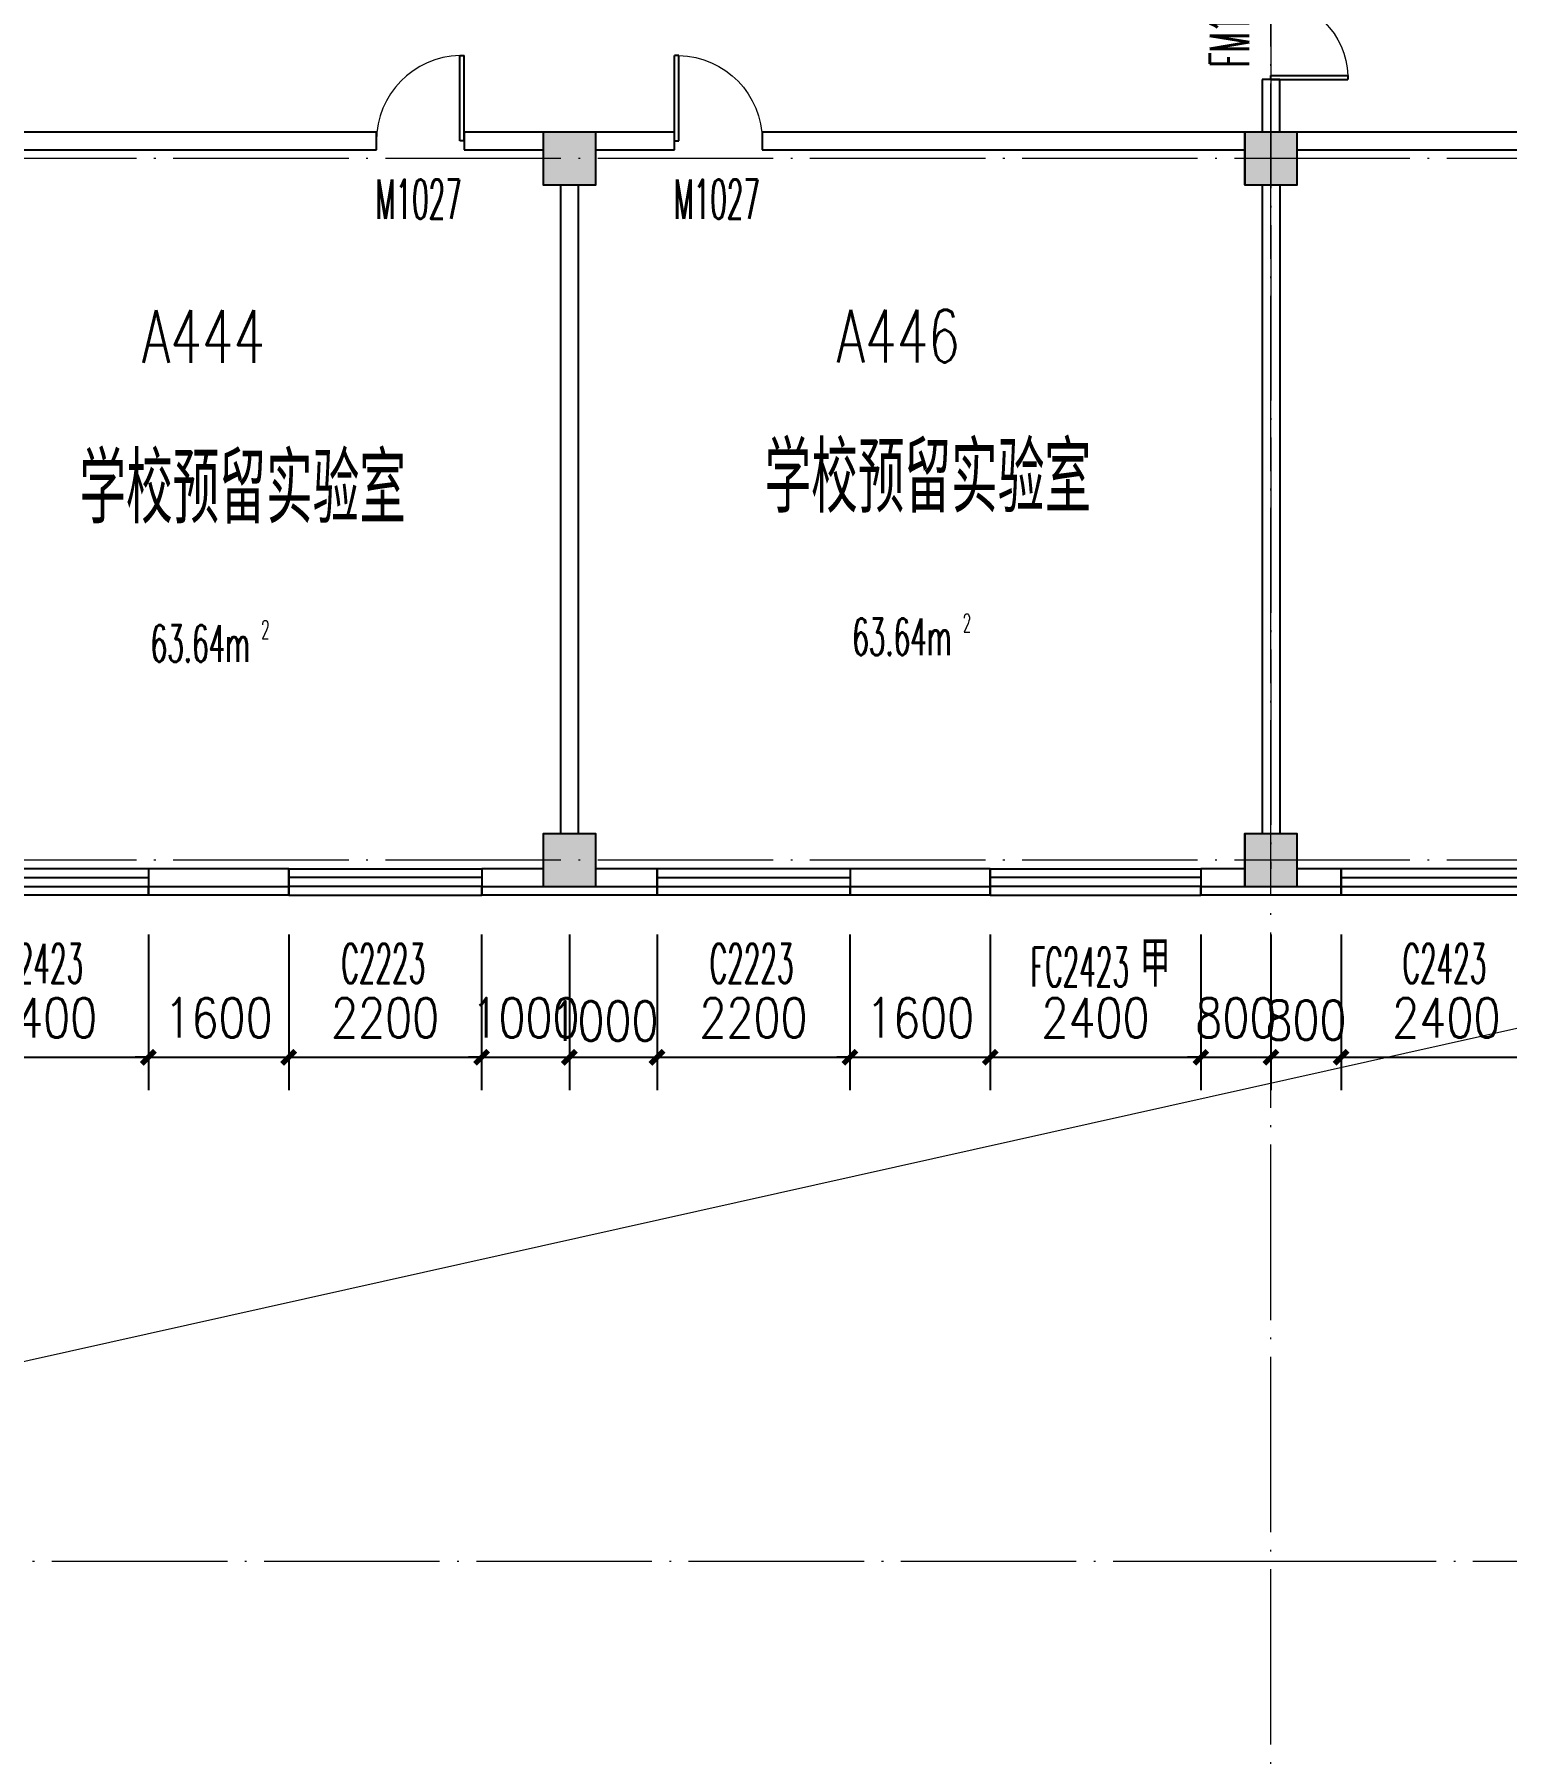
# Model space of a CAD drawing. Extents: x 1417642 to 3570900, y 124798 to 1191112.
# Drawn here: x 1487310 to 1504097, y 333017 to 352632 of the extents above; entities that cross this region are included whole.
import ezdxf

# ---------------------------------------------------------------- set-up
doc = ezdxf.new("R2010")
doc.units = 0
doc.header["$LTSCALE"] = 1000
doc.header["$MEASUREMENT"] = 0
doc.linetypes.add('DOTE', pattern=[2.42, 2, -0.2, 0.02, -0.2])
doc.layers.get('0').update_dxf_attribs({"linetype": 'CONTINUOUS'})
doc.layers.get('Defpoints').update_dxf_attribs({"linetype": 'CONTINUOUS'})
for name, color, linetype in [('colu', 2, 'CONTINUOUS'), ('COLUMN', 9, 'CONTINUOUS'), ('DOTE', 1, 'DOTE'), ('PUB_DIM', 3, 'CONTINUOUS'), ('PUB_HATCH', 8, 'CONTINUOUS'), ('PUB_TEXT', 40, 'CONTINUOUS'), ('SPACE', 7, 'CONTINUOUS'), ('STAIR', 2, 'CONTINUOUS'), ('SURFACE', 6, 'CONTINUOUS'), ('tiaozheng', 20, 'CONTINUOUS'), ('WALL', 4, 'CONTINUOUS'), ('WINDOW', 2, 'CONTINUOUS'), ('WINDOW_TEXT', 7, 'CONTINUOUS'), ('填充', 252, 'CONTINUOUS'), ('柱填充', 8, 'CONTINUOUS')]:
    doc.layers.add(name, color=color, linetype=linetype)
doc.styles.add('_TCH_SPACE', font='ROMANS', dxfattribs={"width": 0.7, "height": 5, "bigfont": 'Z'})
doc.styles.add('_TCH_WINDOW', font='ROMANS.shx', dxfattribs={"width": 0.7, "height": 400, "bigfont": 'Z.shx'})
doc.styles.add('DIM_FONT', font='SIMPLEX.shx', dxfattribs={"width": 0.8})
doc.styles.add('Z', font='ROMANS', dxfattribs={"width": 0.7, "bigfont": 'Z'})
doc.dimstyles.new('DIMN150', dxfattribs={"dimscale": 1.5, "dimtxt": 300, "dimasz": 100, "dimexe": 250, "dimexo": 300, "dimgap": 150, "dimtad": 1, "dimdec": 0, "dimzin": 0, "dimdsep": 46, "dimtxsty": 'DIM_FONT', "dimblk": 'ARCHTICK', "dimcen": 0.09, "dimdle": 1.5, "dimclrt": 7, "dimazin": 2, "dimtfac": 1, "dimtdec": 0, "dimtix": 1, "dimtmove": 2, "dimatfit": 3, "dimldrblk": 'ARCHTICK', "dimfxl": 1, "dimtolj": 1, "dimtzin": 0, "dimarcsym": 0})

# ---------------------------------------------------------------- blocks, each defined once
blk = doc.blocks.new('896')
at = {"layer": '柱填充'}
h = blk.add_hatch(color=256, dxfattribs=at)
h.paths.add_polyline_path([(1580873, 568265), (1580873, 568965), (1580273, 568965), (1580273, 568265)])
h.paths.add_polyline_path([(1572873, 568265), (1572873, 568965), (1572273, 568965), (1572273, 568265)])
h.paths.add_polyline_path([(1564873, 568265), (1564873, 568965), (1564273, 568965), (1564273, 568265)])
h.paths.add_polyline_path([(1556873, 568265), (1556873, 568965), (1556273, 568965), (1556273, 568265)])
h.paths.add_polyline_path([(1546873, 568265), (1546873, 568965), (1546273, 568965), (1546273, 568265)])
h.paths.add_polyline_path([(1536873, 568265), (1536873, 568965), (1536273, 568965), (1536273, 568265)])
h.paths.add_polyline_path([(1533273, 568265), (1533273, 568965), (1532673, 568965), (1532673, 568265)])
h.paths.add_polyline_path([(1523273, 568365), (1523273, 568965), (1522673, 568965), (1522673, 568365)])
h.paths.add_polyline_path([(1590123, 558965), (1589423, 558965), (1589423, 558365), (1590123, 558365)])
h.paths.add_polyline_path([(1580923, 558365), (1580923, 559065), (1580223, 559065), (1580223, 558365)])
h.paths.add_polyline_path([(1572923, 558365), (1572923, 559065), (1572223, 559065), (1572223, 558365)])
h.paths.add_polyline_path([(1564923, 558365), (1564923, 559065), (1564223, 559065), (1564223, 558365)])
h.paths.add_polyline_path([(1556923, 558365), (1556923, 559065), (1556223, 559065), (1556223, 558365)])
h.paths.add_polyline_path([(1546923, 558365), (1546923, 559065), (1546223, 559065), (1546223, 558365)])
h.paths.add_polyline_path([(1536873, 558365), (1536873, 558965), (1536273, 558965), (1536273, 558365)])
h.paths.add_polyline_path([(1533273, 558365), (1533273, 558965), (1532673, 558965), (1532673, 558365)])
h.paths.add_polyline_path([(1523372, 558965), (1522672, 558965), (1522672, 558365), (1523372, 558365)])
h.paths.add_polyline_path([(1590123, 554765), (1590123, 555365), (1589523, 555365), (1589523, 554765)])
h.paths.add_polyline_path([(1580873, 554765), (1580873, 555365), (1580273, 555365), (1580273, 554765)])
h.paths.add_polyline_path([(1572873, 554765), (1572873, 555365), (1572273, 555365), (1572273, 554765)])
h.paths.add_polyline_path([(1564873, 554765), (1564873, 555365), (1564273, 555365), (1564273, 554765)])
h.paths.add_polyline_path([(1556873, 554765), (1556873, 555365), (1556273, 555365), (1556273, 554765)])
h.paths.add_polyline_path([(1546873, 554765), (1546873, 555365), (1546273, 555365), (1546273, 554765)])
h.paths.add_polyline_path([(1536873, 554765), (1536873, 555365), (1536273, 555365), (1536273, 554765)])
h.paths.add_polyline_path([(1533273, 554765), (1533273, 555365), (1532673, 555365), (1532673, 554765)])
h.paths.add_polyline_path([(1523372, 555365), (1522672, 555365), (1522672, 554765), (1523372, 554765)])
h.paths.add_polyline_path([(1590123, 546765), (1590123, 547365), (1589523, 547365), (1589523, 546765)])
h.paths.add_polyline_path([(1580873, 546765), (1580873, 547365), (1580273, 547365), (1580273, 546765)])
h.paths.add_polyline_path([(1572873, 546765), (1572873, 547365), (1572273, 547365), (1572273, 546765)])
h.paths.add_polyline_path([(1564873, 546765), (1564873, 547365), (1564273, 547365), (1564273, 546765)])
h.paths.add_polyline_path([(1556873, 546765), (1556873, 547365), (1556273, 547365), (1556273, 546765)])
h.paths.add_polyline_path([(1546873, 546715), (1546873, 547415), (1546173, 547415), (1546173, 546715)])
h.paths.add_polyline_path([(1536973, 546715), (1536973, 547415), (1536273, 547415), (1536273, 546715)])
h.paths.add_polyline_path([(1533273, 546715), (1533273, 547415), (1532573, 547415), (1532573, 546715)])
h.paths.add_polyline_path([(1523372, 547365), (1522672, 547365), (1522672, 546765), (1523372, 546765)])
h.paths.add_polyline_path([(1546873, 539365), (1546173, 539365), (1546173, 538765), (1546873, 538765)])
h.paths.add_polyline_path([(1536973, 538715), (1536973, 539415), (1536273, 539415), (1536273, 538715)])
h.paths.add_polyline_path([(1533273, 538715), (1533273, 539415), (1532573, 539415), (1532573, 538715)])
h.paths.add_polyline_path([(1523372, 539365), (1522672, 539365), (1522672, 538765), (1523372, 538765)])
h.paths.add_polyline_path([(1546873, 531365), (1546173, 531365), (1546173, 530765), (1546873, 530765)])
h.paths.add_polyline_path([(1536973, 530715), (1536973, 531415), (1536273, 531415), (1536273, 530715)])
h.paths.add_polyline_path([(1533273, 530715), (1533273, 531415), (1532573, 531415), (1532573, 530715)])
h.paths.add_polyline_path([(1523372, 531365), (1522672, 531365), (1522672, 530765), (1523372, 530765)])
h.paths.add_polyline_path([(1546873, 523365), (1546173, 523365), (1546173, 522765), (1546873, 522765)])
h.paths.add_polyline_path([(1536973, 522715), (1536973, 523415), (1536273, 523415), (1536273, 522715)])
h.paths.add_polyline_path([(1533273, 522715), (1533273, 523415), (1532573, 523415), (1532573, 522715)])
h.paths.add_polyline_path([(1523372, 523365), (1522672, 523365), (1522672, 522765), (1523372, 522765)])
h.paths.add_polyline_path([(1546873, 515365), (1546173, 515365), (1546173, 514765), (1546873, 514765)])
h.paths.add_polyline_path([(1536973, 514715), (1536973, 515415), (1536273, 515415), (1536273, 514715)])
h.paths.add_polyline_path([(1533273, 514715), (1533273, 515415), (1532573, 515415), (1532573, 514715)])
h.paths.add_polyline_path([(1523372, 515365), (1522672, 515365), (1522672, 514765), (1523372, 514765)])
h.paths.add_polyline_path([(1546873, 507365), (1546173, 507365), (1546173, 506765), (1546873, 506765)])
h.paths.add_polyline_path([(1536973, 506715), (1536973, 507415), (1536273, 507415), (1536273, 506715)])
h.paths.add_polyline_path([(1533273, 506715), (1533273, 507415), (1532573, 507415), (1532573, 506715)])
h.paths.add_polyline_path([(1523372, 507365), (1522672, 507365), (1522672, 506765), (1523372, 506765)])
h.paths.add_polyline_path([(1546873, 499365), (1546173, 499365), (1546173, 498765), (1546873, 498765)])
h.paths.add_polyline_path([(1536973, 498715), (1536973, 499415), (1536273, 499415), (1536273, 498715)])
h.paths.add_polyline_path([(1533273, 498715), (1533273, 499415), (1532573, 499415), (1532573, 498715)])
h.paths.add_polyline_path([(1523372, 499365), (1522672, 499365), (1522672, 498765), (1523372, 498765)])
h.paths.add_polyline_path([(1546873, 490765), (1546873, 491365), (1546273, 491365), (1546273, 490765)])
h.paths.add_polyline_path([(1536873, 490765), (1536873, 491365), (1536273, 491365), (1536273, 490765)])
h.paths.add_polyline_path([(1533273, 490765), (1533273, 491365), (1532673, 491365), (1532673, 490765)])
h.paths.add_polyline_path([(1523273, 490765), (1523273, 491365), (1522673, 491365), (1522673, 490765)])
at = {"layer": 'colu'}
for points in [[(1572873, 554765), (1572873, 555365), (1572273, 555365), (1572273, 554765)], [(1580873, 554765), (1580873, 555365), (1580273, 555365), (1580273, 554765)], [(1572873, 546765), (1572873, 547365), (1572273, 547365), (1572273, 546765)], [(1580873, 546765), (1580873, 547365), (1580273, 547365), (1580273, 546765)]]:
    blk.add_lwpolyline(points, close=True, dxfattribs=at)
blk = doc.blocks.new('_ArchTick')
at = {"color": 0, "linetype": 'ByBlock', "const_width": 0.4}
blk.add_lwpolyline([(-0.5, -0.5), (0.5, 0.5)], dxfattribs=at)
blk = doc.blocks.new('*D1164')
at = {"layer": 'Defpoints', "color": 0}
for p in [(1486210, 342817), (1488610, 342817), (1488610, 340968)]:
    blk.add_point(p, dxfattribs=at)
at = {"layer": 'PUB_DIM', "color": 0, "lineweight": -2}
for p, q in [((1486210, 342367), (1486210, 340593)), ((1488610, 342367), (1488610, 340593)), ((1486208, 340968), (1488613, 340968))]:
    blk.add_line(p, q, dxfattribs=at)
at = {"layer": 'PUB_DIM', "color": 0, "lineweight": -2, "xscale": 150, "yscale": 150, "zscale": 150, "rotation": 180}
blk.add_blockref('_ArchTick', (1486210, 340968), dxfattribs=at)
at = {"layer": 'PUB_DIM', "color": 0, "lineweight": -2, "xscale": 150, "yscale": 150, "zscale": 150}
blk.add_blockref('_ArchTick', (1488610, 340968), dxfattribs=at)
at = {"layer": 'PUB_DIM', "color": 7, "insert": (1487410, 341418), "char_height": 450, "attachment_point": 5, "style": 'DIM_FONT'}
blk.add_mtext('\\A1;2400', dxfattribs=at)
blk = doc.blocks.new('*D1165')
at = {"layer": 'Defpoints', "color": 0}
for p in [(1488610, 342817), (1490210, 342817), (1490210, 340968)]:
    blk.add_point(p, dxfattribs=at)
at = {"layer": 'PUB_DIM', "color": 0, "lineweight": -2}
for p, q in [((1488610, 342367), (1488610, 340593)), ((1490210, 342367), (1490210, 340593)), ((1488610, 340968), (1488460, 340968)), ((1488610, 340968), (1490210, 340968)), ((1490210, 340968), (1490360, 340968))]:
    blk.add_line(p, q, dxfattribs=at)
at = {"layer": 'PUB_DIM', "color": 0, "lineweight": -2, "xscale": 150, "yscale": 150, "zscale": 150}
blk.add_blockref('_ArchTick', (1488610, 340968), dxfattribs=at)
at = {"layer": 'PUB_DIM', "color": 0, "lineweight": -2, "xscale": 150, "yscale": 150, "zscale": 150, "rotation": 180}
blk.add_blockref('_ArchTick', (1490210, 340968), dxfattribs=at)
at = {"layer": 'PUB_DIM', "color": 7, "insert": (1489410, 341418), "char_height": 450, "attachment_point": 5, "style": 'DIM_FONT'}
blk.add_mtext('\\A1;1600', dxfattribs=at)
blk = doc.blocks.new('*D1166')
at = {"layer": 'Defpoints', "color": 0}
for p in [(1490210, 342817), (1492410, 342817), (1492410, 340968)]:
    blk.add_point(p, dxfattribs=at)
at = {"layer": 'PUB_DIM', "color": 0, "lineweight": -2}
for p, q in [((1490210, 342367), (1490210, 340593)), ((1492410, 342367), (1492410, 340593)), ((1490208, 340968), (1492413, 340968))]:
    blk.add_line(p, q, dxfattribs=at)
at = {"layer": 'PUB_DIM', "color": 0, "lineweight": -2, "xscale": 150, "yscale": 150, "zscale": 150, "rotation": 180}
blk.add_blockref('_ArchTick', (1490210, 340968), dxfattribs=at)
at = {"layer": 'PUB_DIM', "color": 0, "lineweight": -2, "xscale": 150, "yscale": 150, "zscale": 150}
blk.add_blockref('_ArchTick', (1492410, 340968), dxfattribs=at)
at = {"layer": 'PUB_DIM', "color": 7, "insert": (1491310, 341418), "char_height": 450, "attachment_point": 5, "style": 'DIM_FONT'}
blk.add_mtext('\\A1;2200', dxfattribs=at)
blk = doc.blocks.new('*D1167')
at = {"layer": 'Defpoints', "color": 0}
for p in [(1492410, 342817), (1493410, 342817), (1493410, 340968)]:
    blk.add_point(p, dxfattribs=at)
at = {"layer": 'PUB_DIM', "color": 0, "lineweight": -2}
for p, q in [((1492410, 342367), (1492410, 340593)), ((1493410, 342367), (1493410, 340593)), ((1492410, 340968), (1492260, 340968)), ((1492410, 340968), (1493410, 340968)), ((1493410, 340968), (1493560, 340968))]:
    blk.add_line(p, q, dxfattribs=at)
at = {"layer": 'PUB_DIM', "color": 0, "lineweight": -2, "xscale": 150, "yscale": 150, "zscale": 150}
blk.add_blockref('_ArchTick', (1492410, 340968), dxfattribs=at)
at = {"layer": 'PUB_DIM', "color": 0, "lineweight": -2, "xscale": 150, "yscale": 150, "zscale": 150, "rotation": 180}
blk.add_blockref('_ArchTick', (1493410, 340968), dxfattribs=at)
at = {"layer": 'PUB_DIM', "color": 7, "insert": (1492910, 341418), "char_height": 450, "attachment_point": 5, "style": 'DIM_FONT'}
blk.add_mtext('\\A1;1000', dxfattribs=at)
blk = doc.blocks.new('*D1168')
at = {"layer": 'Defpoints', "color": 0}
for p in [(1493410, 342817), (1494410, 342817), (1494410, 340968)]:
    blk.add_point(p, dxfattribs=at)
at = {"layer": 'PUB_DIM', "color": 0, "lineweight": -2}
for p, q in [((1493410, 342367), (1493410, 340593)), ((1494410, 342367), (1494410, 340593)), ((1493408, 340968), (1494413, 340968))]:
    blk.add_line(p, q, dxfattribs=at)
at = {"layer": 'PUB_DIM', "color": 0, "lineweight": -2, "xscale": 150, "yscale": 150, "zscale": 150, "rotation": 180}
blk.add_blockref('_ArchTick', (1493410, 340968), dxfattribs=at)
at = {"layer": 'PUB_DIM', "color": 0, "lineweight": -2, "xscale": 150, "yscale": 150, "zscale": 150}
blk.add_blockref('_ArchTick', (1494410, 340968), dxfattribs=at)
at = {"layer": 'PUB_DIM', "color": 7, "insert": (1493810, 341381), "char_height": 450, "attachment_point": 5, "style": 'DIM_FONT'}
blk.add_mtext('\\A1;1000', dxfattribs=at)
blk = doc.blocks.new('*D1169')
at = {"layer": 'Defpoints', "color": 0}
for p in [(1494410, 342817), (1496610, 342817), (1496610, 340968)]:
    blk.add_point(p, dxfattribs=at)
at = {"layer": 'PUB_DIM', "color": 0, "lineweight": -2}
for p, q in [((1494410, 342367), (1494410, 340593)), ((1496610, 342367), (1496610, 340593)), ((1494408, 340968), (1496613, 340968))]:
    blk.add_line(p, q, dxfattribs=at)
at = {"layer": 'PUB_DIM', "color": 0, "lineweight": -2, "xscale": 150, "yscale": 150, "zscale": 150, "rotation": 180}
blk.add_blockref('_ArchTick', (1494410, 340968), dxfattribs=at)
at = {"layer": 'PUB_DIM', "color": 0, "lineweight": -2, "xscale": 150, "yscale": 150, "zscale": 150}
blk.add_blockref('_ArchTick', (1496610, 340968), dxfattribs=at)
at = {"layer": 'PUB_DIM', "color": 7, "insert": (1495510, 341418), "char_height": 450, "attachment_point": 5, "style": 'DIM_FONT'}
blk.add_mtext('\\A1;2200', dxfattribs=at)
blk = doc.blocks.new('*D1170')
at = {"layer": 'Defpoints', "color": 0}
for p in [(1496610, 342817), (1498210, 342817), (1498210, 340968)]:
    blk.add_point(p, dxfattribs=at)
at = {"layer": 'PUB_DIM', "color": 0, "lineweight": -2}
for p, q in [((1496610, 342367), (1496610, 340593)), ((1498210, 342367), (1498210, 340593)), ((1496610, 340968), (1496460, 340968)), ((1496610, 340968), (1498210, 340968)), ((1498210, 340968), (1498360, 340968))]:
    blk.add_line(p, q, dxfattribs=at)
at = {"layer": 'PUB_DIM', "color": 0, "lineweight": -2, "xscale": 150, "yscale": 150, "zscale": 150}
blk.add_blockref('_ArchTick', (1496610, 340968), dxfattribs=at)
at = {"layer": 'PUB_DIM', "color": 0, "lineweight": -2, "xscale": 150, "yscale": 150, "zscale": 150, "rotation": 180}
blk.add_blockref('_ArchTick', (1498210, 340968), dxfattribs=at)
at = {"layer": 'PUB_DIM', "color": 7, "insert": (1497410, 341418), "char_height": 450, "attachment_point": 5, "style": 'DIM_FONT'}
blk.add_mtext('\\A1;1600', dxfattribs=at)
blk = doc.blocks.new('*D1171')
at = {"layer": 'Defpoints', "color": 0}
for p in [(1498210, 342817), (1500610, 342817), (1500610, 340968)]:
    blk.add_point(p, dxfattribs=at)
at = {"layer": 'PUB_DIM', "color": 0, "lineweight": -2}
for p, q in [((1498210, 342367), (1498210, 340593)), ((1500610, 342367), (1500610, 340593)), ((1498208, 340968), (1500613, 340968))]:
    blk.add_line(p, q, dxfattribs=at)
at = {"layer": 'PUB_DIM', "color": 0, "lineweight": -2, "xscale": 150, "yscale": 150, "zscale": 150, "rotation": 180}
blk.add_blockref('_ArchTick', (1498210, 340968), dxfattribs=at)
at = {"layer": 'PUB_DIM', "color": 0, "lineweight": -2, "xscale": 150, "yscale": 150, "zscale": 150}
blk.add_blockref('_ArchTick', (1500610, 340968), dxfattribs=at)
at = {"layer": 'PUB_DIM', "color": 7, "insert": (1499410, 341418), "char_height": 450, "attachment_point": 5, "style": 'DIM_FONT'}
blk.add_mtext('\\A1;2400', dxfattribs=at)
blk = doc.blocks.new('*D1172')
at = {"layer": 'Defpoints', "color": 0}
for p in [(1500610, 342817), (1501410, 342817), (1501410, 340968)]:
    blk.add_point(p, dxfattribs=at)
at = {"layer": 'PUB_DIM', "color": 0, "lineweight": -2}
for p, q in [((1500610, 342367), (1500610, 340593)), ((1501410, 342367), (1501410, 340593)), ((1500610, 340968), (1500460, 340968)), ((1500610, 340968), (1501410, 340968)), ((1501410, 340968), (1501560, 340968))]:
    blk.add_line(p, q, dxfattribs=at)
at = {"layer": 'PUB_DIM', "color": 0, "lineweight": -2, "xscale": 150, "yscale": 150, "zscale": 150}
blk.add_blockref('_ArchTick', (1500610, 340968), dxfattribs=at)
at = {"layer": 'PUB_DIM', "color": 0, "lineweight": -2, "xscale": 150, "yscale": 150, "zscale": 150, "rotation": 180}
blk.add_blockref('_ArchTick', (1501410, 340968), dxfattribs=at)
at = {"layer": 'PUB_DIM', "color": 7, "insert": (1501010, 341418), "char_height": 450, "attachment_point": 5, "style": 'DIM_FONT'}
blk.add_mtext('\\A1;800', dxfattribs=at)
blk = doc.blocks.new('*D1173')
at = {"layer": 'Defpoints', "color": 0}
for p in [(1501410, 342817), (1502210, 342817), (1502210, 340968)]:
    blk.add_point(p, dxfattribs=at)
at = {"layer": 'PUB_DIM', "color": 0, "lineweight": -2}
for p, q in [((1501410, 342367), (1501410, 340593)), ((1502210, 342367), (1502210, 340593)), ((1501408, 340968), (1502213, 340968))]:
    blk.add_line(p, q, dxfattribs=at)
at = {"layer": 'PUB_DIM', "color": 0, "lineweight": -2, "xscale": 150, "yscale": 150, "zscale": 150, "rotation": 180}
blk.add_blockref('_ArchTick', (1501410, 340968), dxfattribs=at)
at = {"layer": 'PUB_DIM', "color": 0, "lineweight": -2, "xscale": 150, "yscale": 150, "zscale": 150}
blk.add_blockref('_ArchTick', (1502210, 340968), dxfattribs=at)
at = {"layer": 'PUB_DIM', "color": 7, "insert": (1501810, 341391), "char_height": 450, "attachment_point": 5, "style": 'DIM_FONT'}
blk.add_mtext('\\A1;800', dxfattribs=at)
blk = doc.blocks.new('*D1174')
at = {"layer": 'Defpoints', "color": 0}
for p in [(1502210, 342817), (1504610, 342817), (1504610, 340968)]:
    blk.add_point(p, dxfattribs=at)
at = {"layer": 'PUB_DIM', "color": 0, "lineweight": -2}
for p, q in [((1502210, 342367), (1502210, 340593)), ((1504610, 342367), (1504610, 340593)), ((1502208, 340968), (1504613, 340968))]:
    blk.add_line(p, q, dxfattribs=at)
at = {"layer": 'PUB_DIM', "color": 0, "lineweight": -2, "xscale": 150, "yscale": 150, "zscale": 150, "rotation": 180}
blk.add_blockref('_ArchTick', (1502210, 340968), dxfattribs=at)
at = {"layer": 'PUB_DIM', "color": 0, "lineweight": -2, "xscale": 150, "yscale": 150, "zscale": 150}
blk.add_blockref('_ArchTick', (1504610, 340968), dxfattribs=at)
at = {"layer": 'PUB_DIM', "color": 7, "insert": (1503410, 341418), "char_height": 450, "attachment_point": 5, "style": 'DIM_FONT'}
blk.add_mtext('\\A1;2400', dxfattribs=at)
blk = doc.blocks.new('_FZH')
blk.add_lwpolyline([(-0.5, -0.5), (0.5, -0.5), (0.5, 0.5), (-0.5, 0.5)], close=True)
at = {"layer": 'PUB_HATCH'}
blk.add_solid([(-0.5, -0.5), (0.5, -0.5), (-0.5, 0.5), (0.5, 0.5)], dxfattribs=at)
blk = doc.blocks.new('$TCHSYS$WIN2D')
for p, q in [((-0.5, 0.5), (0.5, 0.5)), ((-0.5, 0.5), (-0.5, -0.5)), ((0.5, 0.5), (0.5, -0.5)), ((0.5, 0.1667), (-0.5, 0.1667)), ((0.5, -0.1667), (-0.5, -0.1667)), ((-0.5, -0.5), (0.5, -0.5))]:
    blk.add_line(p, q)
blk = doc.blocks.new('$DorLib2D$00000001')
for p, q in [((0.45, 0.975), (0.5, 0.975)), ((0.45, 0), (0.45, 0.975)), ((0.5, 0), (0.5, 0.975)), ((0.5, 0), (0.45, 0))]:
    blk.add_line(p, q)
at = {"lineweight": 13}
blk.add_arc((0.475, 0), 0.975, 91.4693, 180, dxfattribs=at)
blk = doc.blocks.new('$DorLib2D$00000002')
for p, q in [((-0.5, 0), (-0.5, 0.4875)), ((-0.475, 0.4875), (-0.5, 0.4875)), ((-0.475, 0), (-0.475, 0.4875)), ((0.475, 0), (0.475, 0.4875)), ((0.475, 0.4875), (0.5, 0.4875)), ((0.5, 0), (0.5, 0.4875)), ((-0.5, 0), (-0.475, 0)), ((0.5, 0), (0.475, 0))]:
    blk.add_line(p, q)
at = {"lineweight": 13}
for centre, start, end in [((-0.4875, 0), 0, 88.53072), ((0.4875, 0), 91.46928, 180)]:
    blk.add_arc(centre, 0.4875, start, end, dxfattribs=at)

msp = doc.modelspace()

# ---------------------------------------------------------------- linework, layer by layer
at = {"layer": 'DOTE', "lineweight": 0}
msp.add_line((1501410.3, 258112.2), (1501410.3, 368942.9), dxfattribs=at)
for points in [[(1501410.3, 369817), (1501410.3, 343117)], [(1597373.8, 351217), (1432083.9, 351217)], [(1597373.8, 343217), (1432083.9, 343217)], [(1597373.8, 343217), (1432083.9, 343217)], [(1501610.3, 335217), (1432083.9, 335217)], [(1597673.8, 335217), (1501610.3, 335217)]]:
    msp.add_lwpolyline(points, dxfattribs=at)
at = {"layer": 'STAIR', "lineweight": 0}
msp.add_lwpolyline([(1467810.8, 286217), (1473366, 334417), (1511010.3, 342817)], dxfattribs=at)
at = {"layer": 'SURFACE'}
for p, q in [((1488610.3, 342817), (1488610.3, 342917)), ((1490210.3, 342817), (1490210.3, 342917)), ((1492410.3, 342817), (1492410.3, 342917)), ((1494410.3, 342817), (1494410.3, 342917)), ((1496610.3, 342817), (1496610.3, 342917)), ((1498210.3, 342817), (1498210.3, 342917)), ((1500610.3, 342817), (1500610.3, 342917)), ((1502210.3, 342817), (1502210.3, 342917)), ((1490210.3, 342817), (1488610.3, 342817)), ((1493410.3, 342817), (1492410.3, 342817)), ((1494410.3, 342817), (1493410.3, 342817)), ((1498210.3, 342817), (1496610.3, 342817)), ((1501410.3, 342817), (1500610.3, 342817)), ((1502210.3, 342817), (1501410.3, 342817))]:
    msp.add_line(p, q, dxfattribs=at)
at = {"layer": 'WALL'}
for p, q in [((1501510.3, 352117), (1501310.3, 352117)), ((1501310.3, 352117), (1501310.3, 351517)), ((1501510.3, 351517), (1501510.3, 352117)), ((1491210.3, 351517), (1485710.3, 351517)), ((1491210.3, 351317), (1491210.3, 351517)), ((1493110.3, 351517), (1492210.3, 351517)), ((1492210.3, 351517), (1492210.3, 351317)), ((1494610.3, 351517), (1493710.3, 351517)), ((1494610.3, 351317), (1494610.3, 351517)), ((1501110.3, 351517), (1495610.3, 351517)), ((1495610.3, 351517), (1495610.3, 351317)), ((1509210.3, 351517), (1501710.3, 351517)), ((1485710.3, 351317), (1491210.3, 351317)), ((1492210.3, 351317), (1493110.3, 351317)), ((1493710.3, 351317), (1494610.3, 351317)), ((1495610.3, 351317), (1501110.3, 351317)), ((1501710.3, 351317), (1509210.3, 351317)), ((1493310.3, 350917), (1493310.3, 343517)), ((1493510.3, 350917), (1493510.3, 343517)), ((1501310.3, 350917), (1501310.3, 343517)), ((1501510.3, 350917), (1501510.3, 343517)), ((1490210.3, 343117), (1488610.3, 343117)), ((1488610.3, 343117), (1488610.3, 342917)), ((1490210.3, 342917), (1490210.3, 343117)), ((1493110.3, 343117), (1492410.3, 343117)), ((1492410.3, 343117), (1492410.3, 342917)), ((1494410.3, 343117), (1493710.3, 343117)), ((1494410.3, 342917), (1494410.3, 343117)), ((1498210.3, 343117), (1496610.3, 343117)), ((1496610.3, 343117), (1496610.3, 342917)), ((1498210.3, 342917), (1498210.3, 343117)), ((1501110.3, 343117), (1500610.3, 343117)), ((1500610.3, 343117), (1500610.3, 342917)), ((1502210.3, 343117), (1501710.3, 343117)), ((1502210.3, 342917), (1502210.3, 343117)), ((1488610.3, 342917), (1490210.3, 342917)), ((1492410.3, 342917), (1493110.3, 342917)), ((1493710.3, 342917), (1494410.3, 342917)), ((1496610.3, 342917), (1498210.3, 342917)), ((1500610.3, 342917), (1501110.3, 342917)), ((1501710.3, 342917), (1502210.3, 342917))]:
    msp.add_line(p, q, dxfattribs=at)

# ---------------------------------------------------------------- block references
at = {"layer": 'COLUMN', "lineweight": 0, "xscale": 600, "yscale": 600, "zscale": 600}
for p in [(1493410.3, 351217), (1501410.3, 351217), (1493410.3, 343217), (1501410.3, 343217)]:
    msp.add_blockref('_FZH', p, dxfattribs=at)
at = {"layer": 'tiaozheng'}
msp.add_blockref('896', (-79162.5, -203848.2), dxfattribs=at)
at = {"layer": 'WINDOW', "lineweight": 0, "xscale": 1800, "yscale": -1800, "zscale": 1800, "rotation": 90}
msp.add_blockref('$DorLib2D$00000002', (1501410.3, 353017), dxfattribs=at)
at = {"layer": 'WINDOW', "lineweight": 0}
ref = msp.add_blockref('$DorLib2D$00000001', (1491710.3, 351417), dxfattribs=dict(at, xscale=-1000, yscale=-1000, zscale=-1000, rotation=180))
ref.add_attrib('A', 'M1027', (1491201, 350529.8), dxfattribs={"layer": 'WINDOW_TEXT', "lineweight": 0, "height": 446.25, "style": '_TCH_WINDOW', "width": 0.494118})
ref = msp.add_blockref('$DorLib2D$00000001', (1495110.3, 351417), dxfattribs=dict(at, xscale=1000, yscale=-1000, zscale=1000, rotation=180))
ref.add_attrib('A', 'M1027', (1494601, 350529.8), dxfattribs={"layer": 'WINDOW_TEXT', "lineweight": 0, "height": 446.25, "style": '_TCH_WINDOW', "width": 0.494118})
at = {"layer": 'WINDOW', "color": 2}
ref = msp.add_blockref('$TCHSYS$WIN2D', (1487410.3, 342967), dxfattribs=dict(at, xscale=2400, yscale=-300, zscale=2400, rotation=180))
ref.add_attrib('A', 'C2423', (1486911.5, 341814), dxfattribs={"layer": 'WINDOW_TEXT', "color": 2, "height": 446.25, "style": '_TCH_WINDOW', "width": 0.494118})
ref = msp.add_blockref('$TCHSYS$WIN2D', (1491310.3, 342967), dxfattribs=dict(at, xscale=-2200, yscale=-300, zscale=-2200, rotation=180))
ref.add_attrib('A', 'C2223', (1490811.5, 341814), dxfattribs={"layer": 'WINDOW_TEXT', "color": 2, "height": 446.25, "style": '_TCH_WINDOW', "width": 0.494118})
ref = msp.add_blockref('$TCHSYS$WIN2D', (1495510.3, 342967), dxfattribs=dict(at, xscale=2200, yscale=-300, zscale=2200, rotation=180))
ref.add_attrib('A', 'C2223', (1495011.5, 341814), dxfattribs={"layer": 'WINDOW_TEXT', "color": 2, "height": 446.25, "style": '_TCH_WINDOW', "width": 0.494118})
at = {"layer": 'WINDOW', "color": 2, "xscale": -2400, "yscale": -300, "zscale": -2400, "rotation": 180}
msp.add_blockref('$TCHSYS$WIN2D', (1499410.3, 342967), dxfattribs=at)
at = {"layer": 'WINDOW', "color": 2}
ref = msp.add_blockref('$TCHSYS$WIN2D', (1503410.3, 342967), dxfattribs=dict(at, xscale=2400, yscale=-300, zscale=2400, rotation=180))
ref.add_attrib('A', 'C2423', (1502911.5, 341814), dxfattribs={"layer": 'WINDOW_TEXT', "color": 2, "height": 446.25, "style": '_TCH_WINDOW', "width": 0.494118})

# ---------------------------------------------------------------- texts
at = {"layer": 'PUB_TEXT', "color": 1, "lineweight": 60, "style": 'Z', "width": 0.7}
for s, p in [('A444', (1488535.3, 348888.1)), ('A446', (1496457.9, 348891.1))]:
    msp.add_text(s, height=600, dxfattribs=at).set_placement(p)
at = {"layer": 'SPACE', "style": '_TCH_SPACE', "width": 0.525}
for s, height, p in [('2', 210, (1497896, 345815.2)), ('63.64m', 420, (1488636, 345477.1)), ('2', 210, (1489896, 345739.6)), ('63.64m', 420, (1496636, 345552.7))]:
    msp.add_text(s, height=height, dxfattribs=at).set_placement(p)
at = {"layer": 'WINDOW_TEXT', "style": '_TCH_WINDOW', "width": 0.494118}
msp.add_text('FM1824', height=446.25, rotation=90, dxfattribs=at).set_placement((1501160.3, 352257.8))
at = {"layer": 'WINDOW_TEXT', "color": 2, "style": '_TCH_WINDOW'}
for s, height, width, p in [('甲', 525, 0.7, (1499916.4, 341774.7)), ('FC2423', 446.25, 0.494118, (1498666.9, 341774.7))]:
    msp.add_text(s, height=height, dxfattribs=dict(at, width=width)).set_placement(p)
at = {"layer": '填充', "char_height": 800, "width": 4212.858, "attachment_point": 1, "style": '_TCH_WINDOW'}
for insert in [(1495635.1, 347976.5), (1487823, 347853.9)]:
    msp.add_mtext('{\\C1;学校预留实验室}', dxfattribs=dict(at, insert=insert))

# ---------------------------------------------------------------- dimensions: what is measured, and where the dimension line sits
at = {"layer": 'PUB_DIM'}
for p1, p2, picture, middle in [((1486210.3, 342817), (1488610.3, 342817), '*D1164', (1487410.3, 341418.2)), ((1488610.3, 342817), (1490210.3, 342817), '*D1165', (1489410.3, 341418.2)), ((1490210.3, 342817), (1492410.3, 342817), '*D1166', (1491310.3, 341418.2)), ((1492410.3, 342817), (1493410.3, 342817), '*D1167', (1492910.3, 341418.2)), ((1494410.3, 342817), (1496610.3, 342817), '*D1169', (1495510.3, 341418.2)), ((1496610.3, 342817), (1498210.3, 342817), '*D1170', (1497410.3, 341418.2)), ((1498210.3, 342817), (1500610.3, 342817), '*D1171', (1499410.3, 341418.2)), ((1500610.3, 342817), (1501410.3, 342817), '*D1172', (1501010.3, 341418.2)), ((1502210.3, 342817), (1504610.3, 342817), '*D1174', (1503410.3, 341418.2))]:
    dim = msp.add_aligned_dim(p1=p1, p2=p2, distance=-1848.8, dimstyle='DIMN150', dxfattribs=at)
    dim.commit()
    dim.dimension.update_dxf_attribs({"geometry": picture, "text_midpoint": middle})
for base, p1, p2, picture, middle in [((1494410.3, 340968.2), (1493410.3, 342817), (1494410.3, 342817), '*D1168', (1493810.3, 341381.4)), ((1502210.3, 340968.2), (1501410.3, 342817), (1502210.3, 342817), '*D1173', (1501810.3, 341391.1))]:
    dim = msp.add_linear_dim(base=base, p1=p1, p2=p2, angle=0, dimstyle='DIMN150', dxfattribs=at)
    dim.commit()
    dim.dimension.update_dxf_attribs({"geometry": picture, "text_midpoint": middle, "dimtype": 129})

doc.saveas('drawing.dxf')
